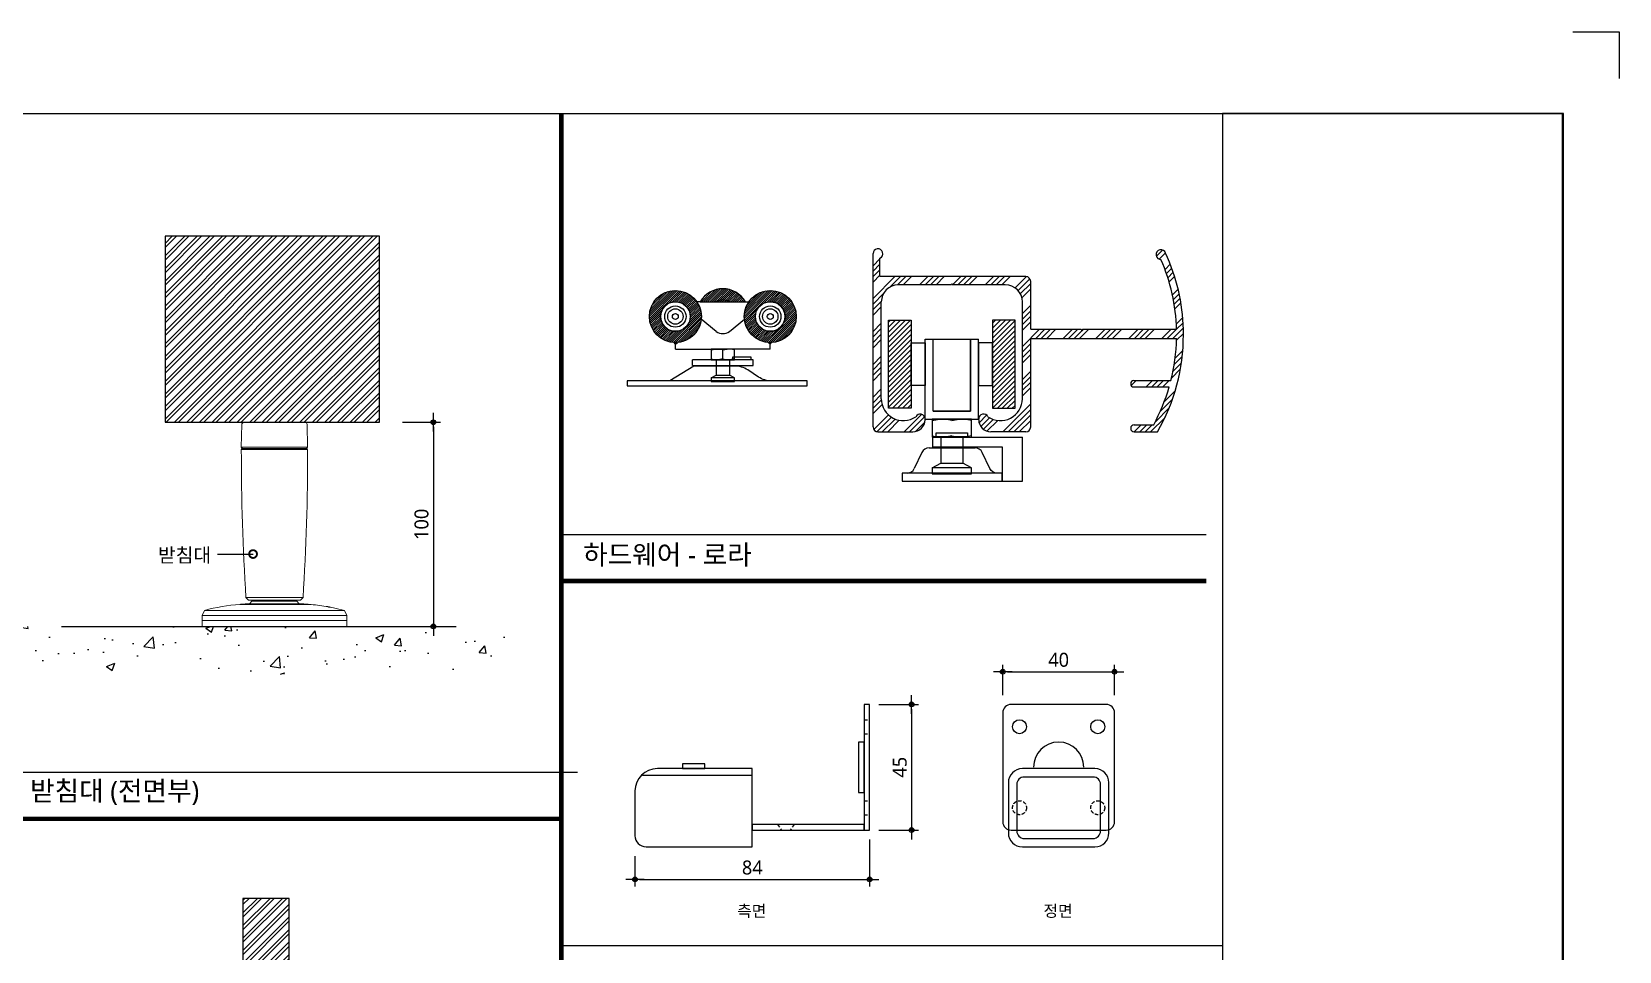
# Model space of a CAD drawing. Extents: x -256 to 8104, y -176 to 5714.
# Drawn here: x 4694 to 8104, y 3740 to 5714 of the extents above; entities that cross this region are included whole.
import ezdxf
from ezdxf.enums import TextEntityAlignment as Align

# ---------------------------------------------------------------- set-up
doc = ezdxf.new("R2010")
doc.units = 0
doc.header["$LTSCALE"] = 30
doc.linetypes.add('HIDDEN', pattern=[0.375, 0.25, -0.125])
doc.layers.get('0').update_dxf_attribs({"linetype": 'CONTINUOUS'})
doc.layers.get('DEFPOINTS').update_dxf_attribs({"linetype": 'CONTINUOUS'})
for name, color, linetype in [('curior-0Line', 252, 'CONTINUOUS'), ('DIM', 7, 'CONTINUOUS'), ('FIN', 5, 'CONTINUOUS'), ('HAT', 8, 'CONTINUOUS'), ('HID', 9, 'HIDDEN'), ('TIT', 3, 'CONTINUOUS'), ('문자', 3, 'CONTINUOUS'), ('부자재', 4, 'CONTINUOUS'), ('치수', 1, 'CONTINUOUS'), ('판넬', 2, 'CONTINUOUS'), ('해치', 8, 'CONTINUOUS')]:
    doc.layers.add(name, color=color, linetype=linetype)
doc.styles.add('돋움', font='malgun.ttf')
doc.dimstyles.new('10', dxfattribs={"dimscale": 10, "dimtxt": 3, "dimasz": 1, "dimexe": 1.5, "dimexo": 2, "dimgap": 1, "dimtad": 1, "dimdec": 0, "dimlunit": 6, "dimtxsty": '돋움', "dimblk": 'DIMDOT', "dimcen": -1, "dimdle": 1.5, "dimclrt": 3, "dimazin": 3, "dimtfac": 1, "dimtdec": 0, "dimtix": 1, "dimtmove": 2, "dimatfit": 3, "dimldrblk": 'DIMDOT', "dimarcsym": 0})
pattern_1 = [(45, (-436358.109, -62177.071), (-5.36606975, 5.36606975), [])]

# ---------------------------------------------------------------- blocks, each defined once
blk = doc.blocks.new('DIMDOT')
at = {"linetype": 'Continuous'}
blk.add_line((-2, 0), (2, 0), dxfattribs=at)
for radius in [0.5, 0.25]:
    blk.add_circle((0, 0), radius, dxfattribs=at)
blk = doc.blocks.new('*D19')
at = {"layer": 'DEFPOINTS', "color": 0}
for p in [(5470.9, 4875.7), (5414.1, 4437.5), (5557, 4437.5)]:
    blk.add_point(p, dxfattribs=at)
at = {"layer": 'DIM', "color": 0, "lineweight": -2, "ltscale": 10}
for p, q in [((5490.9, 4875.7), (5572, 4875.7)), ((5557, 4865.7), (5557, 4447.5)), ((5434.1, 4437.5), (5572, 4437.5))]:
    blk.add_line(p, q, dxfattribs=at)
at = {"layer": 'DIM', "color": 0, "lineweight": -2, "xscale": 10, "yscale": 10, "zscale": 10}
for p, rotation in [((5557, 4875.7), 90), ((5557, 4437.5), 270)]:
    blk.add_blockref('DIMDOT', p, dxfattribs=dict(at, rotation=rotation))
at = {"layer": 'DIM', "color": 3, "insert": (5531.5, 4656.6), "char_height": 30, "attachment_point": 5, "rotation": 90, "style": '돋움'}
blk.add_mtext('100', dxfattribs=at)
blk = doc.blocks.new('_DOTSMALL')
at = {"color": 0, "linetype": 'ByBlock', "const_width": 0.5}
blk.add_lwpolyline([(-0.0625, 0, 1), (0.0625, 0, 1)], format="xyb", close=True, dxfattribs=at)
blk = doc.blocks.new('A$C63EC304E')
at = {"layer": '치수', "color": 1, "xscale": 2.5, "yscale": 2.5, "zscale": 2.5, "rotation": 234.3098741996962}
blk.add_blockref('_DOTSMALL', (0.31, 0.31), dxfattribs=at)
blk = doc.blocks.new('A$C2BC9653E')
at = {"layer": '치수', "xscale": 0.3333333333333333, "yscale": 0.3333333333333333, "zscale": 0.3333333333333333}
blk.add_blockref('A$C63EC304E', (0, 0), dxfattribs=at)
blk = doc.blocks.new('A$C7FC71301')
at = {"layer": '치수', "rotation": 180}
blk.add_blockref('A$C2BC9653E', (0.208, 0.208), dxfattribs=at)
blk = doc.blocks.new('A$C4A20372B')
at = {"layer": '치수'}
blk.add_blockref('A$C7FC71301', (0, 0), dxfattribs=at)
blk = doc.blocks.new('A$C566469F5')
at = {"layer": '치수'}
blk.add_blockref('A$C4A20372B', (0, 0), dxfattribs=at)
blk = doc.blocks.new('A$C7E317CD4')
at = {"layer": '해치', "xscale": 2, "yscale": 2, "zscale": 2}
blk.add_blockref('A$C566469F5', (0, 0), dxfattribs=at)
blk = doc.blocks.new('A$C601D7F27')
at = {"layer": '치수'}
blk.add_blockref('A$C7E317CD4', (0, 0), dxfattribs=at)
blk = doc.blocks.new('A$C38802C08')
at = {"layer": '치수'}
blk.add_blockref('A$C601D7F27', (0, 0), dxfattribs=at)
blk = doc.blocks.new('*D34')
at = {"layer": 'DEFPOINTS', "color": 0}
for p in [(6494, 4000), (5990, 3964), (6494, 3894)]:
    blk.add_point(p, dxfattribs=at)
at = {"layer": 'DIM', "color": 0, "lineweight": -2}
for p, q in [((6494, 3980), (6494, 3879)), ((5990, 3944), (5990, 3879)), ((6000, 3894), (6484, 3894))]:
    blk.add_line(p, q, dxfattribs=at)
at = {"layer": 'DIM', "color": 0, "lineweight": -2, "xscale": 10, "yscale": 10, "zscale": 10, "rotation": 180}
blk.add_blockref('DIMDOT', (5990, 3894), dxfattribs=at)
at = {"layer": 'DIM', "color": 0, "lineweight": -2, "xscale": 10, "yscale": 10, "zscale": 10}
blk.add_blockref('DIMDOT', (6494, 3894), dxfattribs=at)
at = {"layer": 'DIM', "color": 3, "insert": (6242, 3919.5), "char_height": 30, "attachment_point": 5, "style": '돋움'}
blk.add_mtext('84', dxfattribs=at)
blk = doc.blocks.new('*D35')
at = {"layer": 'DEFPOINTS', "color": 0}
for p in [(6494, 4270), (6494, 4000), (6584, 4000)]:
    blk.add_point(p, dxfattribs=at)
at = {"layer": 'DIM', "color": 0, "lineweight": -2}
for p, q in [((6514, 4270), (6599, 4270)), ((6584, 4260), (6584, 4010)), ((6514, 4000), (6599, 4000))]:
    blk.add_line(p, q, dxfattribs=at)
at = {"layer": 'DIM', "color": 0, "lineweight": -2, "xscale": 10, "yscale": 10, "zscale": 10}
for p, rotation in [((6584, 4270), 90), ((6584, 4000), 270)]:
    blk.add_blockref('DIMDOT', p, dxfattribs=dict(at, rotation=rotation))
at = {"layer": 'DIM', "color": 3, "insert": (6558.7, 4135), "char_height": 30, "attachment_point": 5, "rotation": 90, "style": '돋움'}
blk.add_mtext('45', dxfattribs=at)
blk = doc.blocks.new('*D36')
at = {"layer": 'DEFPOINTS', "color": 0}
for p in [(7020, 4340), (6780, 4270), (7020, 4270)]:
    blk.add_point(p, dxfattribs=at)
at = {"layer": 'DIM', "color": 0, "lineweight": -2}
for p, q in [((6780, 4290), (6780, 4355)), ((6790, 4340), (7010, 4340)), ((7020, 4290), (7020, 4355))]:
    blk.add_line(p, q, dxfattribs=at)
at = {"layer": 'DIM', "color": 0, "lineweight": -2, "xscale": 10, "yscale": 10, "zscale": 10, "rotation": 180}
blk.add_blockref('DIMDOT', (6780, 4340), dxfattribs=at)
at = {"layer": 'DIM', "color": 0, "lineweight": -2, "xscale": 10, "yscale": 10, "zscale": 10}
blk.add_blockref('DIMDOT', (7020, 4340), dxfattribs=at)
at = {"layer": 'DIM', "color": 3, "insert": (6900, 4365.5), "char_height": 30, "attachment_point": 5, "style": '돋움'}
blk.add_mtext('40', dxfattribs=at)
blk = doc.blocks.new('SLIDE_01')
at = {"layer": 'HAT'}
h = blk.add_hatch(dxfattribs=at)
h.set_pattern_fill('ANSI32', color=256, scale=2, style=0)
h.set_pattern_definition([(45, (-8321.48, -175.764), (-13.470384, 13.470384), []), (45, (-8312.5, -175.764), (-13.470384, 13.470384), [])])
h.paths.add_polyline_path([(5281.4, 4875.6), (5441.4, 4875.6), (5441.4, 5275), (4980.7, 5275), (4980.7, 4875.6)])
h = blk.add_hatch(dxfattribs=at)
h.set_pattern_fill('ANSI32', color=256, scale=2, style=0)
h.set_pattern_definition([(45, (-8298.62, -275.948), (-13.470384, 13.470384), []), (45, (-8289.64, -275.948), (-13.470384, 13.470384), [])])
h.paths.add_polyline_path([(5147.8, 3538.9), (5247.4, 3538.9), (5247.4, 3853.3), (5147.8, 3853.3)])
at = {"layer": '부자재'}
h = blk.add_hatch(dxfattribs=at)
h.set_pattern_fill('ANSI34', color=256, scale=2.620793, style=0)
h.set_pattern_definition([(45, (-45923.707, 869.744), (-35.30309, 35.30309), []), (45, (-45911.94, 869.744), (-35.30309, 35.30309), []), (45, (-45900.17, 869.744), (-35.30309, 35.30309), []), (45, (-45888.404, 869.744), (-35.30309, 35.30309), [])])
h.paths.add_polyline_path([(6839.9, 5178, 0.414214), (6829.4, 5188.5), (6516, 5188.5), (6516, 5228.2, 1.849882), (6501.3, 5237.8), (6501.3, 4865.6, 0.414214), (6511.8, 4855.1), (6586.8, 4855.1, 0.462672), (6612.6, 4885.6, 0.692392), (6593.1, 4887.6, -0.604375), (6519.1, 4926.4), (6519.1, 5134, -0.414214), (6555.8, 5170.7), (6669, 5170.7), (6670.6, 5173.8), (6672.2, 5170.7), (6785.4, 5170.7, -0.414214), (6822.1, 5134), (6822.1, 4926.4, -0.604375), (6748.1, 4887.6, 0.692392), (6728.6, 4885.6, 0.462672), (6754.5, 4855.1), (6829.4, 4855.1, 0.414214), (6839.9, 4865.6), (6839.9, 5055.4), (7153.3, 5055.4, -0.056269), (7141.2, 4965.2), (7061.6, 4965.2, 1), (7061.6, 4951.6), (7137.5, 4951.6, -0.054308), (7104.2, 4870.3), (7062.4, 4870.3, 1), (7062.4, 4855.1), (7112.5, 4855.1, 0.130774), (7168, 5063.9), (7168, 5075.3, 0.046575), (7158.6, 5152.8, -0.996886), (7157.4, 5157.9, 0.052525), (7128.8, 5241.1, 1.711181), (7119.9, 5225.2, -0.095582), (7153.4, 5075.3), (7152, 5075.3), (6951.6, 5075.3), (6950, 5072.1), (6948.4, 5075.3), (6839.9, 5075.3)])
h = blk.add_hatch(dxfattribs=at)
h.set_pattern_fill('ANSI31,_O', color=256, scale=25.426935)
h.set_pattern_definition([(45, (5730.1747, 4668.5105), (-2.247445, 2.247445), [])])
h.paths.add_polyline_path([(6020.7, 5102.8, 1), (6132.6, 5102.8, 1)])
h.paths.add_polyline_path([(6108.4, 5102.8, -1), (6044.9, 5102.8, -1)], flags=16)
h.paths.add_polyline_path([(6099.5, 5102.8, -1), (6053.8, 5102.8, -1)], flags=0)
h.paths.add_polyline_path([(6093.2, 5102.8, -1), (6060.1, 5102.8, -1)], flags=0)
h = blk.add_hatch(dxfattribs=at)
h.set_pattern_fill('ANSI31,_O', color=256, scale=25.426935)
h.set_pattern_definition([(45, (5832.1367, 4672.3245), (-2.247445, 2.247445), [])])
h.paths.add_polyline_path([(6227.1, 5134.6, 0.57735), (6130.2, 5134.6)])
h = blk.add_hatch(dxfattribs=at)
h.set_pattern_fill('ANSI31,_O', color=256, scale=25.426935)
h.set_pattern_definition([(45, (5934.0987, 4668.5105), (-2.247445, 2.247445), [])])
h.paths.add_polyline_path([(6224.6, 5102.8, 1), (6336.5, 5102.8, 1)])
h.paths.add_polyline_path([(6312.4, 5102.8, -1), (6248.8, 5102.8, -1)], flags=16)
h.paths.add_polyline_path([(6303.5, 5102.8, -1), (6257.7, 5102.8, -1)], flags=0)
h.paths.add_polyline_path([(6297.1, 5102.8, -1), (6264.1, 5102.8, -1)], flags=0)
h = blk.add_hatch(dxfattribs=at)
h.set_pattern_fill('ANSI31', color=256, scale=2.390163, style=0)
h.set_pattern_definition(pattern_1)
h.paths.add_polyline_path([(6583.3, 4905.9), (6534.8, 4905.9), (6534.8, 5094.8), (6583.3, 5094.8)])
h = blk.add_hatch(dxfattribs=at)
h.set_pattern_fill('ANSI31', color=256, scale=2.390163, style=0)
h.set_pattern_definition(pattern_1)
h.paths.add_polyline_path([(6758, 4905.9), (6806.4, 4905.9), (6806.4, 5094.8), (6758, 5094.8)])
at = {"layer": '해치'}
h = blk.add_hatch(dxfattribs=at)
h.set_pattern_fill('AR-CONC', color=256, style=0)
h.set_pattern_definition([(50, (3239.55, 2900.74), (182.185, -15.939), [19.05, -209.55]), (355, (3239.55, 2900.74), (-35.243, 191.057), [15.24, -167.64]), (100.451, (3254.73, 2899.42), (146.943, 175.117), [16.19, -178.09]), (46.184, (3239.55, 2951.54), (271.079, -42.042), [28.575, -314.325]), (96.636, (3262.14, 2948.04), (237.404, 247.426), [24.285, -267.135]), (351.184, (3239.55, 2951.54), (237.405, 247.425), [22.86, -251.46]), (21, (3264.95, 2938.84), (151.615, -102.2655), [19.05, -209.55]), (326, (3264.95, 2938.84), (61.802, 184.188), [15.24, -167.64]), (71.4514, (3277.58, 2930.32), (213.416, 81.923), [16.19, -178.09]), (37.5, (3239.546, 2900.744), (3.0886, 84.555), [0, -165.608, 0, -170.18, 0, -168.275]), (7.5, (3239.55, 2900.74), (66.8197, 100.1806), [0, -97.028, 0, -161.798, 0, -64.135]), (327.5, (3182.904, 2900.744), (135.5906, -5.7287), [0, -63.5, 0, -198.12, 0, -262.89]), (317.5, (3157.5, 2900.74), (148.129, 25.4265), [0, -82.55, 0, -131.572, 0, -186.69])])
h.paths.add_polyline_path([(5719.1, 4334.5), (5719.1, 4437.5), (4668.9, 4437.5), (4668.9, 4334.5)])
at = {"color": 2}
for p, q in [((8004.1, 5714.2), (8104.1, 5714.2)), ((8004.1, 5714.2), (8104.1, 5714.2)), ((8004.1, 5714.2), (8104.1, 5714.2)), ((8104.1, 5714.2), (8104.1, 5614.2)), ((8104.1, 5714.2), (8104.1, 5614.2)), ((8104.1, 5714.2), (8104.1, 5614.2)), ((4758.3, 4437.5), (5606, 4437.5))]:
    blk.add_line(p, q, dxfattribs=at)
at = {"color": 8}
for p, q in [((5832, 4634.8), (7217.2, 4634.8)), ((2518.8, 4124.2), (5866.6, 4124.2)), ((5832, 3752), (7251.6, 3752))]:
    blk.add_line(p, q, dxfattribs=at)
at = {"color": 2}
for points in [[(-0.7, 5538.4), (7251.6, 5538.4), (7251.6, 0.1), (-0.7, 0.1)], [(-0.7, 5538.4), (7251.6, 5538.4), (7251.6, 0.1), (-0.7, 0.1)], [(-0.7, 5538.4), (7981.2, 5538.4), (7981.2, 0.1), (-0.7, 0.1)]]:
    blk.add_lwpolyline(points, close=True, dxfattribs=at)
at = {"color": 8, "const_width": 10}
for points in [[(5832, 0.1), (5832, 5538.4)], [(5832, 4534.8), (7217.2, 4534.8)], [(2484.2, 4024.2), (5832, 4024.2)]]:
    blk.add_lwpolyline(points, dxfattribs=at)
at = {"layer": 'curior-0Line'}
blk.add_line((7251.6, 5538.4), (7251.6, 0.8), dxfattribs=at)
blk.add_lwpolyline([(7984.1, 5538.4), (7251.6, 5538.4), (7251.6, 0.1), (7984.1, 0.1)], close=True, dxfattribs=at)
at = {"layer": 'FIN', "color": 4, "linetype": 'Continuous', "lineweight": 15}
for p, q in [((5286.7, 4822.2), (5285.6, 4870.8)), ((5146.8, 4819.6), (5284.3, 4819.6)), ((5065.2, 4471.7), (5060.4, 4461.1)), ((5154.2, 4499.3), (5159.6, 4494)), ((5271.5, 4494), (5159.6, 4494)), ((5167.2, 4491.7), (5162.1, 4485.8)), ((5269, 4485.8), (5162.1, 4485.8)), ((5167.2, 4494), (5167.2, 4491.7)), ((5167.2, 4491.7), (5263.9, 4491.7)), ((5263.9, 4491.7), (5263.9, 4494)), ((5269, 4485.8), (5263.9, 4491.7)), ((5271.5, 4494), (5276.9, 4499.3)), ((5370.8, 4461.1), (5365.9, 4471.7)), ((5060.4, 4461.1), (5060.4, 4450.2)), ((5060.4, 4450.2), (5060.4, 4437.5)), ((5060.4, 4437.5), (5370.8, 4437.5)), ((5370.8, 4450.2), (5370.8, 4461.1)), ((5370.8, 4437.5), (5370.8, 4450.2))]:
    blk.add_line(p, q, dxfattribs=at)
at = {"layer": 'FIN', "linetype": 'Continuous', "lineweight": 15}
for p, q in [((5286.8, 4817.1), (5144.3, 4817.1)), ((5144.4, 4822.2), (5286.8, 4822.2)), ((5065.2, 4471.7), (5365.9, 4471.7)), ((5289.8, 4484.7), (5141.3, 4484.7)), ((5143.2, 4484.8), (5287.9, 4484.8)), ((5154.2, 4499.3), (5276.9, 4499.3)), ((5370.8, 4461.1), (5060.4, 4461.1)), ((5370.8, 4450.2), (5060.4, 4450.2)), ((5060.4, 4450.2), (5370.8, 4450.2)), ((5073, 4436.5), (5073, 4437.5)), ((5073.1, 4436.5), (5073, 4436.5)), ((5073.1, 4436.5), (5073.1, 4437.5)), ((5083.9, 4436.5), (5073.1, 4436.5)), ((5083.9, 4436.5), (5083.9, 4437.5)), ((5084, 4436.5), (5083.9, 4436.5)), ((5084, 4436.5), (5084, 4437.5)), ((5233.4, 4436.5), (5233.4, 4437.5)), ((5238.5, 4436.5), (5233.4, 4436.5)), ((5238.5, 4436.5), (5238.5, 4437.5)), ((5245.5, 4436.5), (5245.5, 4437.5)), ((5245.6, 4436.5), (5245.6, 4437.5)), ((5245.8, 4436.5), (5245.8, 4437.5)), ((5246.4, 4436.5), (5246.4, 4437.5)), ((5248.5, 4436.5), (5246.4, 4436.5)), ((5248.5, 4436.5), (5248.5, 4437.5)), ((5249.3, 4436.5), (5248.5, 4436.5)), ((5249.3, 4436.5), (5249.3, 4437.5)), ((5250, 4436.5), (5249.3, 4436.5)), ((5250, 4436.5), (5250, 4437.5)), ((5250.3, 4436.5), (5250, 4436.5)), ((5250.3, 4436.5), (5250.3, 4437.5)), ((5250.5, 4436.5), (5250.3, 4436.5)), ((5250.6, 4436.5), (5250.6, 4437.5)), ((5252.1, 4436.5), (5252.1, 4437.5)), ((5254, 4436.5), (5254, 4437.5)), ((5254.1, 4436.5), (5254.1, 4437.5)), ((5254.7, 4436.5), (5254.1, 4436.5)), ((5254.7, 4436.5), (5254.7, 4437.5)), ((5255.1, 4436.5), (5254.7, 4436.5)), ((5255.1, 4436.5), (5255.1, 4437.5)), ((5255.8, 4436.5), (5255.1, 4436.5)), ((5255.8, 4436.5), (5255.8, 4437.5)), ((5345.2, 4436.5), (5345.2, 4437.5)), ((5346.9, 4436.5), (5346.9, 4437.5)), ((5350.8, 4436.5), (5350.8, 4437.5)), ((5354.6, 4436.5), (5354.6, 4437.5)), ((5356.4, 4436.5), (5356.4, 4437.5))]:
    blk.add_line(p, q, dxfattribs=at)
at = {"layer": 'FIN', "color": 4, "linetype": 'Continuous', "lineweight": 15, "flags": 128}
blk.add_lwpolyline([(5280.6, 4875.7), (5150.4, 4875.6, 0.411572), (5145.4, 4870.6), (5145.4, 4870.6), (5144.4, 4822.2)], format="xyb", dxfattribs=at)
at = {"layer": 'FIN', "color": 4, "linetype": 'Continuous', "lineweight": 15}
for centre, radius, start, end in [((5280.6, 4870.7), 5, 1.3876, 90.0349), ((5146.8, 4817.1), 2.54, 90, 179.3579), ((10185.5, 4814.6), 5041.1, 179.9718, 183.5859), ((5146.9, 4822.2), 2.54, 179.2415, 270), ((459.7, 4807.9), 4827.1, 356.3354, 0.1097), ((5284.2, 4822.2), 2.54, 270, 0.7585), ((5284.3, 4817.1), 2.54, 0.6421, 90), ((5167.2, 4103.9), 381.6, 93.8991, 105.5006), ((5143.3, 4483.3), 1.53, 94.7479, 116.6788), ((5167.2, 4195.4), 290.5, 91.0115, 94.7479), ((5263.9, 4195.4), 290.5, 85.2521, 88.9885), ((5287.8, 4483.3), 1.53, 63.3212, 85.2521), ((5263.9, 4103.9), 381.6, 80.5831, 86.1009), ((5263.9, 4103.9), 381.6, 74.4994, 78.127)]:
    blk.add_arc(centre, radius, start, end, dxfattribs=at)
for points, knots in [([(5326.3, 4480.4), (5326.3, 4480.4), (5326.3, 4480.4), (5326.4, 4480.4), (5326.7, 4480.4), (5326.8, 4480.4)], [0, 0, 0, 0, 0.110152, 0.664814, 1, 1, 1, 1]), ([(5326.8, 4480.4), (5326.9, 4480.3), (5327.3, 4480.3), (5328.1, 4480.1), (5329, 4480), (5329.7, 4479.8), (5330.1, 4479.8), (5330.2, 4479.8)], [0, 0, 0, 0, 0.2159727, 0.4318558, 0.6498983, 0.8698049, 1, 1, 1, 1]), ([(5333.3, 4479.1), (5332.7, 4479.2), (5331.6, 4479.4), (5330.6, 4479.6), (5330.2, 4479.6)], [0, 0, 0, 0, 0.585266, 1, 1, 1, 1]), ([(5330.2, 4479.6), (5330.2, 4479.6), (5330.2, 4479.5), (5330.2, 4479.4), (5330.2, 4479.4)], [0, 0, 0, 0, 0.495973, 1, 1, 1, 1]), ([(5330.2, 4479.4), (5330.6, 4479.3), (5331.6, 4479.1), (5332.7, 4478.9), (5333.3, 4478.8)], [0, 0, 0, 0, 0.405872, 1, 1, 1, 1]), ([(5345.5, 4476.5), (5343.3, 4477), (5339.3, 4477.9), (5335.2, 4478.6), (5333.3, 4479)], [0, 0, 0, 0, 0.528575, 1, 1, 1, 1]), ([(5333.3, 4478.8), (5333.3, 4478.8), (5333.3, 4478.9), (5333.3, 4478.9), (5333.3, 4478.9)], [0, 0, 0, 0, 0.517301, 1, 1, 1, 1]), ([(5333.3, 4478.9), (5335.2, 4478.6), (5339.3, 4477.8), (5343.3, 4476.9), (5345.5, 4476.4)], [0, 0, 0, 0, 0.470682, 1, 1, 1, 1]), ([(5345.5, 4476.4), (5345.5, 4476.5), (5345.5, 4476.5), (5345.5, 4476.5), (5345.5, 4476.5)], [0, 0, 0, 0, 0.529757, 1, 1, 1, 1])]:
    blk.add_open_spline(points, degree=3, knots=knots, dxfattribs=at)
for points in [[(5326.8, 4480.4), (5326.4, 4480.4)], [(5330.2, 4479.7), (5333.4, 4479.1)], [(5333.3, 4479.2), (5333.5, 4479.2)]]:
    blk.add_open_spline(points, degree=1, dxfattribs=at)
at = {"layer": 'FIN', "linetype": 'Continuous', "lineweight": 15}
for points, knots in [([(5245.8, 4436.5), (5245.7, 4436.5), (5245.6, 4436.5), (5245.6, 4436.5), (5245.6, 4436.5)], [0, 0, 0, 0, 0.557964, 1, 1, 1, 1]), ([(5246.4, 4436.5), (5246.2, 4436.5), (5246, 4436.5), (5245.9, 4436.5), (5245.8, 4436.5)], [0, 0, 0, 0, 0.561741, 1, 1, 1, 1]), ([(5252.1, 4436.5), (5251.8, 4436.5), (5251.3, 4436.5), (5250.8, 4436.5), (5250.6, 4436.5)], [0, 0, 0, 0, 0.560188, 1, 1, 1, 1]), ([(5254, 4436.5), (5253.7, 4436.5), (5253, 4436.5), (5252.4, 4436.5), (5252.1, 4436.5)], [0, 0, 0, 0, 0.559958, 1, 1, 1, 1]), ([(5346.9, 4436.5), (5346.4, 4436.5), (5345.3, 4436.5), (5345.2, 4436.5), (5345.2, 4436.5)], [0, 0, 0, 0, 0.558554, 1, 1, 1, 1]), ([(5348.4, 4436.5), (5347.9, 4436.5), (5346.9, 4436.5), (5346.3, 4436.5), (5346, 4436.5)], [0, 0, 0, 0, 0.558511, 1, 1, 1, 1]), ([(5350.8, 4436.5), (5350, 4436.5), (5348.6, 4436.5), (5347.4, 4436.5), (5346.9, 4436.5)], [0, 0, 0, 0, 0.559859, 1, 1, 1, 1]), ([(5354.6, 4436.5), (5354, 4436.5), (5352.8, 4436.5), (5351.4, 4436.5), (5350.8, 4436.5)], [0, 0, 0, 0, 0.558977, 1, 1, 1, 1]), ([(5356.4, 4436.5), (5356.3, 4436.5), (5356.1, 4436.5), (5355.1, 4436.5), (5354.6, 4436.5)], [0, 0, 0, 0, 0.559094, 1, 1, 1, 1])]:
    blk.add_open_spline(points, degree=3, knots=knots, dxfattribs=at)
blk.add_open_spline([(5246.2, 4436.5), (5246, 4436.5)], degree=1, dxfattribs=at)
at = {"layer": 'HID'}
for p, q in [((6482, 4237), (6494, 4237)), ((6482, 4207), (6494, 4207)), ((6482, 4063), (6494, 4063)), ((6482, 4033), (6494, 4033)), ((6296, 4012), (6305, 4000)), ((6332, 4012), (6323, 4000))]:
    blk.add_line(p, q, dxfattribs=at)
for centre in [(6816, 4048), (6984, 4048)]:
    blk.add_circle(centre, 15, dxfattribs=at)
at = {"layer": '부자재'}
for p, q in [((6501.3, 4865.6), (6501.3, 5237.8)), ((6516, 5188.5), (6516, 5228.2)), ((6829.4, 5188.5), (6516, 5188.5)), ((6669, 5170.7), (6555.8, 5170.7)), ((6669, 5170.7), (6670.6, 5173.8)), ((6670.6, 5173.8), (6672.2, 5170.7)), ((6785.4, 5170.7), (6672.2, 5170.7)), ((6839.9, 5075.3), (6839.9, 5178)), ((6130.2, 5134.6), (6122.7, 5134.6)), ((6130.2, 5134.6), (6234.5, 5134.6)), ((6519.1, 4926.4), (6519.1, 5134)), ((6822.1, 4926.4), (6822.1, 5134)), ((6164.4, 5070.3), (6132.3, 5097.1)), ((6192.8, 5070.3), (6224.9, 5097.1)), ((6076.7, 5043.1), (6074.2, 5046.9)), ((6076.7, 5043.1), (6081.1, 5047.1)), ((6076.7, 5046.9), (6076.7, 5043.1)), ((6280.6, 5043.1), (6276.1, 5047.1)), ((6280.6, 5046.9), (6280.6, 5043.1)), ((6280.6, 5043.1), (6283, 5046.9)), ((6613.3, 5054), (6630.5, 5054)), ((6613.3, 4882.3), (6613.3, 5054)), ((6630.5, 4899.5), (6630.5, 5054)), ((6710.7, 5054), (6727.9, 5054)), ((6710.7, 4899.5), (6710.7, 5054)), ((6727.9, 4882.3), (6727.9, 5054)), ((6839.9, 5075.3), (6948.4, 5075.3)), ((6839.9, 4865.6), (6839.9, 5055.4)), ((6839.9, 5055.4), (7153.3, 5055.4)), ((6948.4, 5075.3), (6950, 5072.1)), ((6950, 5072.1), (6951.6, 5075.3)), ((6951.6, 5075.3), (7152, 5075.3)), ((7152, 5075.3), (7153.4, 5075.3)), ((7168, 5063.9), (7168, 5075.3)), ((6076.7, 5032.9), (6076.7, 5043.1)), ((6076.7, 5032.9), (6178.6, 5032.9)), ((6153.7, 5031.1), (6162.7, 5032.9)), ((6178.6, 5031.1), (6169.6, 5032.9)), ((6280.6, 5032.9), (6178.6, 5032.9)), ((6178.6, 5010), (6178.6, 5032.9)), ((6178.6, 5031.1), (6187.7, 5032.9)), ((6203.5, 5031.1), (6194.5, 5032.9)), ((6280.6, 5032.9), (6280.6, 5043.1)), ((6116.4, 4996.5), (6064.9, 4964.5)), ((6113.8, 4997.3), (6113.8, 5010)), ((6243.5, 5010), (6113.8, 5010)), ((6113.8, 4997.3), (6243.5, 4997.3)), ((6204.3, 4996.5), (6116.4, 4996.5)), ((6153.7, 5011.8), (6162.7, 5010)), ((6164.5, 5010), (6164.5, 4977)), ((6178.6, 5011.8), (6169.6, 5010)), ((6178.6, 5011.8), (6187.7, 5010)), ((6192.7, 5010), (6192.7, 4977)), ((6203.5, 5011.8), (6194.5, 5010)), ((6243.5, 4997.3), (6243.5, 5010)), ((6153.7, 4971.3), (6164.5, 4977)), ((6164.5, 4977), (6192.7, 4977)), ((6203.5, 4971.3), (6192.7, 4977)), ((7061.6, 4965.2), (7141.2, 4965.2)), ((7061.6, 4951.6), (7137.5, 4951.6)), ((6610, 4897.4), (6610, 4897.4)), ((6613, 4881.3), (6613, 4882.9)), ((6613.3, 4882.3), (6727.9, 4882.3)), ((6628.5, 4879.3), (6643.8, 4882.3)), ((6630.5, 4899.5), (6710.7, 4899.5)), ((6670.6, 4879.3), (6655.3, 4882.3)), ((6670.6, 4879.3), (6685.9, 4882.3)), ((6712.7, 4879.3), (6697.4, 4882.3)), ((6728.3, 4881.3), (6728.3, 4882.9)), ((6511.8, 4855.1), (6586.8, 4855.1)), ((6628.5, 4846.6), (6643.8, 4843.6)), ((6630.1, 4822.2), (6630.1, 4843.6)), ((6630.1, 4843.6), (6822.2, 4843.6)), ((6646.8, 4843.6), (6646.8, 4787.8)), ((6670.6, 4846.6), (6655.3, 4843.6)), ((6670.6, 4846.6), (6685.9, 4843.6)), ((6694.4, 4843.6), (6694.4, 4787.8)), ((6712.7, 4846.6), (6697.4, 4843.6)), ((6829.4, 4855.1), (6754.5, 4855.1)), ((6822.2, 4749.5), (6822.2, 4843.6)), ((7062.4, 4870.3), (7104.2, 4870.3)), ((7062.4, 4855.1), (7112.5, 4855.1)), ((6606.3, 4811), (6589.9, 4776.5)), ((6621.8, 4820.8), (6720.4, 4820.8)), ((6779.3, 4822.2), (6630.1, 4822.2)), ((6779.3, 4749.5), (6779.3, 4822.2)), ((6628.5, 4778.2), (6646.8, 4787.8)), ((6646.8, 4787.8), (6694.4, 4787.8)), ((6712.7, 4778.2), (6694.4, 4787.8)), ((6574.4, 4766.7), (6563.7, 4766.7)), ((6779.3, 4749.5), (6822.2, 4749.5)), ((6006, 4118), (6242, 4118))]:
    blk.add_line(p, q, dxfattribs=at)
for points in [[(6583.3, 4905.9), (6534.8, 4905.9), (6534.8, 5094.8), (6583.3, 5094.8)], [(6758, 4905.9), (6806.4, 4905.9), (6806.4, 5094.8), (6758, 5094.8)], [(6630.5, 5054), (6710.7, 5054), (6710.7, 4899.5), (6630.5, 4899.5)], [(6153.7, 5010), (6203.5, 5010), (6203.5, 5032.9), (6153.7, 5032.9)], [(6199.7, 5010.5), (6239.3, 5010.5), (6239.3, 5015.6), (6199.7, 5015.6)], [(6613.3, 4954.4), (6583.3, 4954.4), (6583.3, 5046.3), (6613.3, 5046.3)], [(6727.9, 4954.4), (6758, 4954.4), (6758, 5046.3), (6727.9, 5046.3)], [(6359.8, 4964.5), (5973.4, 4964.5), (5973.4, 4954.3), (6359.8, 4954.3)], [(6153.7, 4963.6), (6203.5, 4963.6), (6203.5, 4971.3), (6153.7, 4971.3)], [(6628.5, 4843.6), (6712.7, 4843.6), (6712.7, 4882.3), (6628.5, 4882.3)], [(6704.1, 4844.5), (6637.1, 4844.5), (6637.1, 4853), (6704.1, 4853)], [(6628.5, 4765.3), (6712.7, 4765.3), (6712.7, 4778.2), (6628.5, 4778.2)], [(6563.7, 4766.7), (6563.7, 4749.5), (6778.5, 4749.5), (6778.5, 4766.7)], [(6482, 4000), (6494, 4000), (6494, 4270), (6482, 4270)], [(6470, 4081), (6482, 4081), (6482, 4189), (6470, 4189)], [(6092, 4132), (6140, 4132), (6140, 4142), (6092, 4142)], [(6242, 4000), (6482, 4000), (6482, 4012), (6242, 4012)]]:
    blk.add_lwpolyline(points, close=True, dxfattribs=at)
for points in [[(6359.8, 4964.5), (6283.5, 4964.5, -0.146218), (6255.6, 4972.8), (6232.2, 4988.2)], [(6778.5, 4766.7), (6767.8, 4766.7, -0.289281), (6752.3, 4776.5), (6735.9, 4811)]]:
    blk.add_lwpolyline(points, format="xyb", dxfattribs=at)
for points in [[(6798, 4000), (7002, 4000, 0.4142), (7020, 4018), (7020, 4252, 0.4142), (7002, 4270), (6798, 4270, 0.4142), (6780, 4252), (6780, 4018, 0.4142)], [(6014, 3964), (6242, 3964), (6242, 4132), (6038, 4132, 0.4142), (5990, 4084), (5990, 3988, 0.4142)], [(6822, 3964), (6978, 3964, 0.4142), (7008, 3994), (7008, 4102, 0.4142), (6978, 4132), (6822, 4132, 0.4142), (6792, 4102), (6792, 3994, 0.4142)], [(6826, 3982), (6974, 3982, 0.4142), (6990, 3998), (6990, 4098, 0.4142), (6974, 4114), (6826, 4114, 0.4142), (6810, 4098), (6810, 3998, 0.4142)]]:
    blk.add_lwpolyline(points, format="xyb", close=True, dxfattribs=at)
for centre, radius in [((6076.7, 5102.8), 55.9), ((6280.6, 5102.8), 55.9), ((6076.7, 5102.8), 31.8), ((6076.7, 5102.8), 22.9), ((6076.7, 5102.8), 16.5), ((6280.6, 5102.8), 31.8), ((6280.6, 5102.8), 22.9), ((6280.6, 5102.8), 16.5), ((6076.7, 5102.8), 6.36), ((6280.6, 5102.8), 6.36), ((6816, 4222), 15), ((6984, 4222), 15)]:
    blk.add_circle(centre, radius, dxfattribs=at)
for centre, radius, start, end in [((6511.8, 5237.8), 10.5, 293.5782, 180), ((7119.8, 5235.7), 10.5, 18.306, 272.7447), ((6748.1, 5063.4), 405.4, 1.6774, 23.5169), ((6748.1, 5063.4), 420.1, 1.6188, 24.7002), ((6829.4, 5178), 10.5, 0, 90), ((6178.6, 5106.6), 55.9, 30, 150), ((6555.8, 5134), 36.7, 90, 180), ((6785.4, 5134), 36.7, 0, 90), ((6076.7, 5102.8), 31.8, 90, 270), ((6178.6, 5106.6), 31.8, 61.6424, 118.3576), ((6280.6, 5102.8), 31.8, 270, 90), ((6178.6, 5091.4), 25.4, 236.047, 303.953), ((6747.9, 5063.9), 420.1, 330.198, 0), ((6747.9, 5063.9), 405.4, 345.9067, 358.7889), ((6204.3, 4945.6), 50.9, 56.7251, 90), ((7061.6, 4958.4), 6.81, 90, 270), ((6747.9, 5063.9), 405.4, 331.4775, 343.9119), ((6566.3, 4926.4), 47.2, 180, 304.5909), ((6774.9, 4926.4), 47.2, 235.4091, 0), ((6586.8, 4881.3), 26.2, 270, 0), ((6602.5, 4882.9), 10.5, 0, 153.5459), ((6738.8, 4882.9), 10.5, 26.4541, 180), ((6754.5, 4881.3), 26.2, 180, 270), ((6511.8, 4865.6), 10.5, 180, 270), ((6829.4, 4865.6), 10.5, 270, 0), ((7062.4, 4862.7), 7.6, 90, 270), ((6621.8, 4803.6), 17.2, 90, 154.5367), ((6720.4, 4803.6), 17.2, 25.4633, 90), ((6574.4, 4783.9), 17.2, 270, 334.5367), ((6900, 4135), 54, 0, 180)]:
    blk.add_arc(centre, radius, start, end, dxfattribs=at)
at = {"layer": '치수'}
blk.add_line((5093.5, 4592.7), (5169.6, 4592.7), dxfattribs=at)
at = {"layer": '판넬', "color": 1}
for points in [[(4980.7, 4875.6), (5441.4, 4875.6), (5441.4, 5275), (4980.7, 5275)], [(5147.8, 3538.9), (5247.4, 3538.9), (5247.4, 3853.3), (5147.8, 3853.3)]]:
    blk.add_lwpolyline(points, close=True, dxfattribs=at)
at = {"layer": '해치', "xscale": 20, "yscale": 20, "zscale": 20}
blk.add_blockref('A$C38802C08', (5165.4, 4588.6), dxfattribs=at)
at = {"layer": 'TIT', "style": '돋움'}
blk.add_text('하드웨어 - 로라', height=42, dxfattribs=at).set_placement((5878.7, 4570.4))
blk.add_text('받침대 (전면부)', height=42, dxfattribs=at).set_placement((5053.9, 4063.3), align=Align.RIGHT)
at = {"layer": '문자', "style": '돋움'}
blk.add_text('받침대', height=30.34, dxfattribs=at).set_placement((5022.4, 4590.8), align=Align.MIDDLE)
for s, p in [('측면', (6209.4, 3814)), ('정면', (6867.4, 3814))]:
    blk.add_text(s, height=25, dxfattribs=at).set_placement(p)
at = {"layer": 'DIM', "ltscale": 10}
dim = blk.add_linear_dim(base=(5557, 4437.5), p1=(5470.9, 4875.7), p2=(5414.1, 4437.5), angle=90, text='100', dimstyle='10', dxfattribs=at)
dim.commit()
dim.dimension.update_dxf_attribs({"geometry": '*D19', "text_midpoint": (5531.5, 4656.6)})
at = {"layer": 'DIM'}
for base, p1, p2, text, picture, middle in [((7020, 4340), (6780, 4270), (7020, 4270), '40', '*D36', (6900, 4365.5)), ((6494, 3894), (5990, 3964), (6494, 4000), '84', '*D34', (6242, 3919.5))]:
    dim = blk.add_linear_dim(base=base, p1=p1, p2=p2, text=text, dimstyle='10', dxfattribs=at)
    dim.commit()
    dim.dimension.update_dxf_attribs({"geometry": picture, "text_midpoint": middle})
dim = blk.add_linear_dim(base=(6584, 4000), p1=(6494, 4270), p2=(6494, 4000), angle=270, text='45', dimstyle='10', dxfattribs=at)
dim.commit()
dim.dimension.update_dxf_attribs({"geometry": '*D35', "text_midpoint": (6558.7, 4135)})

msp = doc.modelspace()

# ---------------------------------------------------------------- block references
msp.add_blockref('SLIDE_01', (0, 0))

doc.saveas('drawing.dxf')
